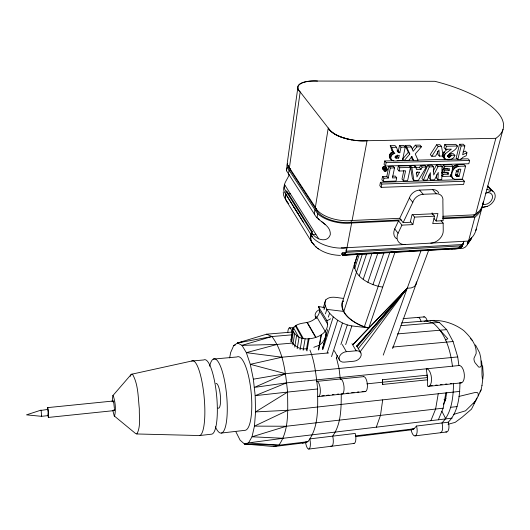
<?xml version="1.0" encoding="UTF-8"?>
<svg xmlns="http://www.w3.org/2000/svg" width="530" height="530" viewBox="0 0 530 530"><rect width="100%" height="100%" fill="white"/><g stroke="black" fill="none" stroke-linecap="round" stroke-linejoin="round"><path stroke-width="0.79" d="M427.445 377.579L427.558 386.204A8.838 3.922 83.1 0 0 431.466 378.062A8.838 3.922 83.1 0 0 426.292 368.827L427.445 377.579L366.873 383.852M112.128 401.806L112.824 395.678L131.307 374.299L191.674 361.043L203.706 359.963A37.425 8.672 84.7 0 1 216.425 393.565A37.425 8.672 84.7 0 1 211.801 434.15L199.651 435.547L136.873 433.971L135.581 433.533L114.235 415.931L112.784 410.339M114.407 408.597L113.645 401.78A4.83 0.676 85.2 0 0 112.943 401.535M453.514 383.283C453.309 396.963 451.898 412.724 441.94 422.973L442.113 423.47A7.089 3.16 81.5 0 1 440.384 432.752M413.526 429.154L411.088 429.452L414.003 428.803L416.474 426.041L448.241 422.211C458.271 412.042 459.762 396.268 459.967 382.594M433.275 171.23L436.442 164.976L440.437 164.863L441.98 166.539L441.788 179.544L437.952 179.67L436.422 177.967L436.568 174.741M448.002 424.311L455.184 422.35L461.955 417.349L471.475 409.18L478.179 395.943L478.245 393.956L477.636 392.717L475.456 392.425L458.927 396.44M437.952 179.67L438.29 172.402L434.534 179.783L430.691 179.909L429.181 178.199L429.022 174.98M452.845 178.411C450.705 176 452.024 172.349 453.283 169.832C455.78 165.532 461.431 166.261 465.592 166.162L462.326 179.147L454.853 179.279L452.845 178.411L450.672 175.96L451.282 176.722M478.179 395.943L481.094 389.875L481.989 385.363M384.568 167.102L385.098 167.082L386.516 168.798L386.171 170.481L384.747 170.329L385.231 169.573L383.415 167.129L384.018 167.116M390.968 158.947C387.377 157.231 390.159 151.905 393.452 151.666L391.915 150.48L390.239 145.71L395.055 145.611L396.513 147.28L398.189 152.09L399.819 152.753L400.985 147.188L399.514 145.518L398.355 151.07L399.819 152.753M399.514 145.518L403.767 145.432L405.251 147.101L402.369 160.716C399.295 160.073 390.179 163.313 390.789 157.264C391.18 155.257 392.929 153.733 394.903 153.349L392.452 151.189M235.996 432.01L240.11 440.165L244.423 443.974L273.851 446.558L278.893 445.207C289.585 429.909 287.571 409.803 287.604 392.074C285.445 373.06 283.841 352.324 271.916 336.53L266.636 334.185L237.625 342.956L233.737 345.507L230.649 352.556L229.629 357.922M444.034 157.085L445.399 153.64L451.394 149.162L445.631 149.294L444.054 147.645L444.776 144.591L455.813 144.365L457.423 145.995C456.184 151.076 449.294 151.792 447.81 156.343L449.049 157.218L450.301 156.741L451.282 155.151L454.873 155.363C453.442 161.08 443.709 161.425 442.464 155.429L444.034 157.085L444.802 158.841M290.818 341.983L292.924 328.315C295.873 323.737 302.166 323.34 306.996 322.459C313.853 321.332 322.763 314.244 318.431 306.671L318.881 306.671A12.588 7.056 10.1 0 1 324.42 307.837M481.982 385.469L483.267 374.856L482.625 365.786M41.042 410.412L47.839 409.405L48.343 415.58L41.572 416.328L26.5 414.858L41.128 410.087L41.572 416.328L41.426 415.811M297.867 87.496L287.286 162.843A24.016 10.487 8.8 0 0 289.4 167.778L315.37 207.336A25.791 12.071 9.8 0 0 352.106 220.493L399.766 218.287L403.138 222.607L410.28 222.269L411.976 214.743L437.939 213.57L436.137 221.03L443.113 220.692L442.875 201.095A9.586 7.261 -39.8 0 0 436.263 193.768L432.639 189.614L419.581 190.091A9.547 7.321 -39.5 0 0 409.332 198.094L399.766 218.287M289.181 174.516C287.644 179.895 280.82 185.705 286.067 191.191L311.454 231.723C313.952 238.997 327.262 244.091 330.303 234.624C330.919 224.389 318.146 221.997 314.29 213.974L286.558 170.819L287.114 166.857A23.976 10.521 8.8 0 1 287.313 163.697M288.492 174.145L289.055 170.183L287.114 166.857M289.4 167.778L300.185 91.955A25.135 9.335 8.7 0 1 317.496 81.044L434.812 81.302A90.093 33.562 10.7 0 1 495.822 138.323L475.503 214.782L442.795 216.3M401.409 219.89L347.554 222.501A24.234 11.395 9.8 0 1 317.477 211.682L290.387 170.137L290.619 168.527M382.7 399.858L380.467 415.401L376.307 427.173M461.272 247.265L457.456 247.934L344.354 254.466A12.521 4.359 88.2 0 1 342.393 255.334C346.01 255.407 346.488 250.511 346.984 247.828L351.635 223.017L398.573 220.805L401.932 225.137L412.85 224.607L414.546 217.115L412.525 214.604M113.188 401.753L113.665 401.859L113.804 401.29M291.063 339.922L292.924 328.315M293.262 329.514L293.633 327.209M307.387 348.541C301.312 350.038 294.733 347.124 291.745 341.625L293.368 331.575L292.772 329.812M292.812 344.984L294.673 333.496L293.368 331.575M314.29 213.974L314.959 209.847L289.055 170.183M315.37 207.336L328.249 128.041L300.185 91.955A24.672 9.162 8.7 0 1 317.496 81.044M311.885 233.763L312.243 231.59L286.856 191.078L286.067 191.191L285.683 193.894A11.667 9.606 -33.4 0 0 287.558 202.48M316.39 209.8L316.595 208.548M294.713 347.11L296.621 335.45L294.673 333.496M317.033 217.837L317.715 213.676L314.959 209.847M297.184 348.733L299.092 337.239L296.621 335.45M300.066 349.826L301.987 338.392L299.092 337.239M303.173 350.303L305.134 338.802C315.403 339.657 330.793 333.251 326.904 320.59L318.431 306.671M306.3 350.224L308.301 338.604M306.976 350.926L309.123 338.485M438.237 393.757L435.614 409.047L430.883 420.668M416.381 281.867L415.904 284.63L392.624 348.561M318.769 307.334L318.881 306.671M438.363 419.78L443.166 408.173L445.843 392.922M445.26 401.025L446.79 392.319M313.959 244.396A12.455 9.871 -32.8 0 1 310.567 236.188L311.454 231.723L312.243 231.59M318.404 349.913L321.067 335.185M318.709 349.853L321.399 335.013M351.065 222.249L351.417 220.354M352.106 220.493L367.058 140.722L495.822 138.323M113.758 410.386A4.83 0.676 85.2 0 0 114.261 410.121L114.347 409.372L113.95 410.107M380.441 182.32L379.778 185.606L381.163 187.355L463.571 184.466L464.379 181.26L462.796 179.577L380.441 182.32L381.825 184.062L381.163 187.355M393.797 160.729L384.727 160.961L384.045 164.34L385.462 166.049L468.818 163.743L469.653 160.457L468.03 158.808L460.603 159M382.547 176.464L383.952 178.199L388.238 178.067L386.834 176.331L382.547 176.464L381.892 179.736L383.283 181.472L396.016 181.055L396.705 177.795L395.274 176.066L392.432 176.159M385.462 166.049L386.145 162.67L384.727 160.961M383.283 181.472L383.952 178.199M385.78 169.819C384.647 170.773 386.476 169.004 384.84 168.672M386.834 176.331L388.881 166.294L393.088 166.181L394.519 167.891L392.438 177.928L396.705 177.795M388.238 178.067L390.305 168.01L388.881 166.294M288.724 203.494A11.673 9.441 -36.6 0 1 285.445 195.623L285.683 193.894A23.625 10.852 8.8 0 1 284.901 185.739M398.706 158.092L395.89 158.072L395.108 157.403L395.917 155.74L399.282 155.33L398.706 158.092L397.248 156.403L397.54 155.025M398.315 166.036L397.626 169.315L399.07 171.031L405.596 170.839L403.449 180.81L407.59 180.67L410.472 167.434L409.001 165.738L398.315 166.036L399.766 167.738L410.472 167.434M399.07 171.031L399.766 167.738M403.807 170.66L402.005 179.08L403.449 180.81M482.843 202.957A85.873 37.782 11.2 0 1 474.86 217.207L468.52 241.057C468.195 245.032 464.923 248.901 460.683 248.464M445.631 149.294L446.359 146.234L444.776 144.591M441.583 175.324L442.61 176.45L450.712 176.192L453.104 166.393L451.527 164.724L443.252 164.949L442.722 167.182L444.279 168.865L449.519 168.712L449.056 170.647L444.332 170.792L442.782 169.11L442.305 171.11L443.849 172.793L448.572 172.648L448.194 174.204L443.113 174.363L441.569 172.674L446.638 172.522L448.194 174.204M432.314 214.544L432.666 213.053M444.279 168.865L444.809 166.625L443.252 164.949M442.61 176.45L443.113 174.363M443.849 172.793L444.332 170.792M431.897 213.08L434.514 216.194L432.725 223.633L443.146 223.13L443.239 230.921A11.223 8.367 -38.1 0 1 430.791 243.171M466.93 152.733L462.63 154.76L464.843 145.843L463.213 144.213L459.523 144.292L456.211 157.854L457.801 159.504L460.808 159.431L462.935 157.291L466.175 155.76L466.93 152.733L465.307 151.096L463.021 151.958M457.801 159.504L461.14 145.916L459.523 144.292M459.073 176.351C453.203 177.722 456.184 167.5 460.842 169.249L459.073 176.351L457.496 174.668L458.861 169.156M327.626 329.693L322.399 349.356M286.717 167.937L286.558 170.819M442.524 217.963L473.694 216.498L474.171 214.683M475.841 230.523L482.154 207.011M482.797 204.62L503.023 129.353M384.826 168.851L385.429 168.832L385.8 169.501L385.986 168.818L386.516 168.798M322.425 348.906L326.805 332.999L325.791 335.232M357.73 254.181L342.446 302.02C339.617 315.264 357.28 325.427 368.27 327.838M394.989 252.167L382.713 287.068C371.47 285.822 351.86 276.461 354.921 262.714M323.207 307.95L325.764 299.901C330.501 295.157 337.988 298.065 343.685 298.416M324.042 309.646L325.261 305.717L324.897 302.491L325.764 299.901M325.447 313.873L326.851 309.361L325.261 305.717M328.342 317.125L329.581 313.177L326.851 309.361L343.798 311.441L362.281 254.294M323.008 349.21L333.271 316.894L329.581 313.177M327.156 353.007L337.67 320.252L333.271 316.894M331.548 356.63L342.466 323.008L337.67 320.252M342.625 255.334L459.106 248.596C462.206 247.735 463.207 244.111 463.79 241.322A12.031 5.856 87.5 0 1 457.297 248.331L454.826 248.471M336.285 358.552L337.305 355.425M340.896 344.487L347.309 324.943L351.854 325.937L368.794 327.898L407.225 288.234L421.019 250.663M354.106 265.371L357.737 254.373M354.59 268.577L359.267 254.44M345.679 344.579L351.854 325.937M359.294 275.766L366.594 253.969M363.229 279.244L371.967 253.393M343.274 300.98L342.274 301.855C339.127 314.144 354.59 323.287 364.309 326.924L389.683 252.83M367.88 282.318L377.976 252.764M353.059 344.427L368.794 327.898L382.713 287.068M372.921 284.756L384.124 252.287M383.243 355.113L407.225 288.234L411.167 287.942L414.129 286.71L415.904 284.63L428.783 249.968M471.779 237.526L471.177 239.017L467.904 242.561L468.513 241.064L473.151 236.049A84.595 38.948 11.3 0 0 476.205 229.079M345.454 252.479L344.354 254.466L341.479 254.526L342.406 252.538L462.319 245.807M467.904 242.561L468.513 241.064L343.433 247.888A28.083 13.754 9.9 0 1 341.247 247.808M470.408 239.017L468.03 243.137M443.371 404.728L446.008 398.348M441.98 166.539L437.985 166.652L433.739 175.006L433.348 166.784L431.817 165.102L427.803 165.214L421.906 178.438L423.397 180.147L427.253 180.021L430.34 172.654L430.691 179.909M423.397 180.147L429.326 166.904L433.348 166.784M396.612 238.811A11.216 8.526 -37.1 0 1 394.751 228.881L398.573 220.805M449.049 157.218L447.472 155.562L448.725 155.085L449.698 153.501L453.283 153.713L454.873 155.363M405.258 244.588A11.289 8.546 -37 0 1 398.063 233.246L401.932 225.137M403.138 222.607L412.804 202.321A9.613 7.34 -39.3 0 1 423.132 194.272L436.263 193.768M476.947 398.017L473.807 403.741M481.094 389.875L480.014 391.948M415.626 167.732L419.528 167.619L420.668 165.413L424.868 165.294L426.378 166.983L418.402 180.313L413.923 180.465L412.453 178.743L410.319 165.698L414.659 165.579L416.149 167.275L416.335 169.454L421.025 169.315L422.171 167.102L426.378 166.983M130.261 376.307L131.307 374.299L132.56 374.286C138.403 384.628 138.052 397.321 139.337 408.855C139.039 417.09 140.98 426.484 136.873 433.971M416.209 173.913L417.282 171.866M467.341 243.88L471.177 239.017M436.627 144.756L430.274 154.614L431.811 156.284L435.554 156.191L438.939 149.964L439.37 156.098L443.206 156.005L441.49 146.333L439.92 144.69L436.627 144.756L438.191 146.406L441.49 146.333M431.811 156.284L438.191 146.406M291.791 337.63L291.162 339.849L291.745 341.625M302.392 443.087L307.864 441.689C319.325 426.915 317.583 406.609 317.629 388.96C316.198 375.823 314.906 362.368 309.931 350.012M446.982 149.48L443.027 153.143L444.597 154.8M360.029 351.947L407.225 288.234L353.298 344.301M358.214 348.707L407.225 288.234L356.657 346.09M412.181 148.996L415.288 145.2L419.972 145.101L421.489 146.757L415.255 153.952L418.071 160.312L413.473 160.431L411.989 158.748L411.24 156.701M421.489 146.757L416.799 146.856L413.161 151.302L411.412 146.969L409.915 145.306L405.178 145.405L408.325 152.335L409.809 154.011L404.171 160.669L402.701 158.98L408.325 152.335M475.794 400.7L465.552 410.81L453.759 414.334M357.187 346.68L407.225 288.234L356.875 346.189M346.322 251.194L462.08 244.542L463.386 243.078M467.195 243.853L470.382 240.395M473.694 216.498L478.1 211.914M468.281 242.72L469.408 241.64M342.446 302.02L343.413 301.126M465.592 166.162L463.988 164.499L456.886 164.784L453.501 166.181L455.078 167.851M319.577 345.07L322.425 342.579L324.188 339.863A11.865 6.532 -51.8 0 0 325.659 332.131L316.648 316.814M317.629 388.96L287.604 392.074L255.559 411.909L254.453 426.127L252.008 436.793L248.53 442.888L244.423 443.974L278.893 445.207L307.864 441.689M319.245 345.242L313.786 347.316M487.189 192.734L491.628 190.555L492.94 191.264A9.825 7.201 -41.5 0 1 494.636 199.088A9.825 7.201 -41.5 0 1 487.342 206.329L481.777 207.561L487.342 206.329M445.472 339.902L447.797 338.783L440.655 330.852M459.848 391.385L287.883 410.28L254.453 426.127L286.352 426.246L443.166 408.173M460.689 245.9L462.716 244.946M424.086 321.571L425.451 320.948L432.977 322.949C445.73 333.416 450.434 350.429 452.441 366.197M430.274 321.054L431.658 320.425C443.146 319.888 454.581 323.691 463.743 330.581C470.017 336.643 476.821 344.261 476.132 353.589L474.025 358.141A3.783 1.676 71.9 0 0 475.052 362.712L478.663 367.071L480.127 367.144L481.3 365.819L480.75 357.704L479.617 352.821L475.45 344.904M460.159 382.72A8.738 4.147 82.8 0 0 464.326 374.644A8.738 4.147 82.8 0 0 458.9 365.548L286.571 382.865L255.188 395.658L255.559 411.909L287.883 410.28M326.904 320.59L329.269 319.656A12.588 7.056 10.1 0 0 330.528 318.788M286.352 426.246L252.008 436.793L283.225 438.27L452.136 418.137M292.116 334.827L271.916 336.53L241.971 345.355L237.625 342.956L242.323 341.87M233.737 345.507L235.3 345.057M462.034 246.251L459.152 247.04L461.617 246.894M277.21 344.401L246.351 352.662L241.971 345.355L277.21 344.401L291.944 343.115M281.927 357.2L250.292 364.322L246.351 352.662L281.927 357.2L328.646 352.92M237.625 342.956L271.916 336.53M287.604 392.074L255.188 395.658L253.36 379.182L285.537 373.683L457.728 356.928L458.9 365.548M286.571 382.865L254.274 387.41L285.537 373.683L250.292 364.322L253.36 379.182M283.225 438.27L248.53 442.888L278.893 445.207M308.785 449.062L354.014 443.458M415.023 435.892L446.651 431.97M355.484 435.905L414.003 428.803M273.851 446.558L306.419 442.596M355.643 436.607L411.512 429.81M455.542 248.563L460.444 248M221.454 433.036L245.324 430.294A37.007 9.772 84.5 0 0 250.902 390.06A37.007 9.772 84.5 0 0 236.897 356.968L213.265 359.101M450.679 407.312L457.079 406.57M444.034 399.686L445.525 399.521M430.645 385.727L432.275 385.548M435.547 385.204L437.177 385.025M440.443 384.681L442.08 384.502M445.346 384.157L446.975 383.985M450.242 383.634L451.878 383.462M428.604 386.343L461.266 382.859M321.77 395.87L324.201 395.612M326.639 395.353L329.077 395.089M332.323 394.744L333.953 394.572M337.199 394.227L338.822 394.055M342.062 393.71L343.659 393.545M346.852 393.207L348.455 393.035M351.648 392.697L354.047 392.438M357.246 392.101L358.843 391.928M362.036 391.591L363.64 391.425M318.603 396.559L365.435 391.577M114.261 410.121L114.632 410.439M48.409 417.428L113.957 410.624M427.286 375.167L382.402 379.738L382.713 384.442L427.591 379.798L427.127 375.141M47.707 407.61L113.248 401.011M316.748 381.388L363.5 376.664M392.518 347.07L453.07 341.519L457.728 356.928M346.362 351.688L356.16 350.794A6.579 4.717 -29.8 0 1 361.149 355.431A6.579 4.717 -29.8 0 1 354 361.208L344.268 362.136A6.599 4.75 -29.3 0 1 339.187 357.485A6.599 4.75 -29.3 0 1 346.362 351.688L342.287 344.566M346.541 247.835L343.447 248.113A25.347 12.455 9.9 0 1 310.951 234.525L285.776 194.026M397.434 333.926L446.671 329.633L453.07 341.519M454.528 248.868L459.576 248.444M266.636 334.185L292.832 331.999M401.627 322.929L431.658 320.425L439.264 322.419L446.671 329.633M400.978 325.652L439.264 322.419M289.234 327.951L294.163 327.547M403.091 318.629L424.411 316.887M244.423 443.974L246.039 443.875M288.075 193.894L290.394 193.755M345.196 254.837L348.488 254.645M355.087 254.261L357.558 254.122M364.156 253.737L366.627 253.592M373.219 253.207L375.691 253.068M381.461 252.731L384.76 252.538M390.531 252.201L393.83 252.015M400.422 251.631L402.893 251.485M409.491 251.101L411.962 250.962M418.561 250.577L421.032 250.432M427.624 250.047L430.095 249.908M436.693 249.524L439.165 249.378M445.763 248.994L448.234 248.855M344.056 255.049L459.994 248.305M462.08 244.542L462.928 244.489M451.573 248.987L458.669 248.603M310.951 234.525L311.355 234.505M312.594 234.445L315.893 234.28M414.546 217.115L434.514 216.194M442.841 218.718L474.86 217.207M381.825 184.062L464.379 181.26M457.37 176.357L455.793 174.675L457.496 174.668M390.305 168.01L394.519 167.891M410.319 165.698L411.797 167.4L416.149 167.275M444.809 166.625L453.104 166.393M442.782 169.11L447.492 168.971L449.056 170.647M386.145 162.67L469.653 160.457M397.096 160.643L413.592 160.219M417.719 160.113L457.304 159.086M404.171 160.669L408.749 160.55L411.982 156.337L413.473 160.431M397.248 156.403L395.393 156.449L396.844 158.139M390.239 145.71L391.683 147.386L396.513 147.28M400.985 147.188L405.251 147.101M405.178 145.405L406.662 147.068L411.412 146.969M446.359 146.234L457.423 145.995M461.14 145.916L464.843 145.843M398.911 152.693L397.454 151.017L398.355 151.07M341.963 253.665L345.335 253.598M346.719 249.55L346.269 249.557L345.904 251.121L346.348 251.114M459.106 248.596L457.297 248.325M340.452 255.394C332.403 255.228 324.128 253.088 317.602 248.239M112.824 395.678L113.195 395.685C115.401 402.018 116.057 409.445 114.612 415.997L114.235 415.931M363.408 376.658L364.163 376.697A7.539 2.882 83.6 0 1 367.416 385.297A7.539 2.882 83.6 0 1 364.673 391.511L364.435 391.339M340.22 379.003L340.942 379.043A7.599 2.736 83.7 0 1 344.01 386.748A7.599 2.736 83.7 0 1 342.208 394.048M316.662 381.381L317.344 381.428A7.665 2.584 83.9 0 1 320.332 390.206A7.665 2.584 83.9 0 1 317.921 396.48L317.709 396.301M301.987 338.392L305.134 338.802M351.734 139.913L349.707 139.509M382.402 379.738L382.713 384.442M364.309 326.924L368.794 327.898M348.442 139.231C342.062 137.648 335.404 135.468 330.475 130.93M486.904 189.455L491.628 190.555L487.607 186.414M342.466 323.008L347.309 324.943M386.33 168.089L386.701 168.262A1.895 1.504 -40 0 1 386.132 171.097A1.895 1.504 -40 0 1 383.753 169.978A1.895 1.504 -40 0 1 386.33 168.089L384.919 166.374A1.895 1.504 -40.1 0 0 382.388 167.964A1.895 1.504 -40.1 0 0 384.124 169.613M114.52 410.041L114.4 409.412M443.239 157.178L445.631 159.378M325.115 224.362L321.77 221.726M314.025 245.085L316.655 247.49M315.635 246.695L318.503 248.941M470.448 338.564L472.164 340.313M329.991 130.44L329.17 129.486M487.766 185.937L492.94 191.264M449.698 153.501L451.282 155.151M449.241 154.462L450.825 156.118M448.725 155.085L450.301 156.741M448.135 155.436L449.712 157.092M456.886 164.784L458.476 166.453M443.829 151.991L445.399 153.64M447.406 156.019L448.453 157.125M455.561 165.088L457.145 166.758M454.535 165.506L456.111 167.175M442.57 154.343L444.133 155.999M442.696 156.396L444.266 158.053M452.534 167.076L454.111 168.752M452.236 168.712L453.283 169.832M439.37 156.098L437.813 154.435L437.594 151.375M456.502 174.701L458.079 176.384M455.747 175.112L456.794 176.238M455.303 174.893L456.35 176.013M450.672 174.483L451.712 175.602M450.818 175.582L451.858 176.702M436.442 164.976L437.985 166.652M415.288 145.2L416.799 146.856M427.803 165.214L429.326 166.904M420.668 165.413L422.171 167.102M419.528 167.619L421.025 169.315M397.984 151.083L399.448 152.759M397.01 150.792L398.474 152.468M391.915 150.48L393.896 152.872M392.558 151.924L394.002 153.614M391.849 152.243L393.3 153.925M394.923 156.946L395.89 158.072M390.968 152.845L392.412 154.535M390.239 153.607L391.677 155.297M389.689 154.515L391.127 156.204M419.581 190.091L423.132 194.272M389.351 155.568L390.789 157.264M389.272 156.767L390.703 158.463M391.445 159.517L392.399 160.643M389.543 157.755L391.557 160.192M441.092 220.699L443.146 223.13M434.05 218.526L436.137 221.03M386.701 168.262L385.283 166.546A1.895 1.504 -40.1 0 1 385.827 167.573M409.332 198.094L412.804 202.321M384.859 168.355L385.8 169.501M383.985 168.573L384.926 169.719M383.892 168.672L384.833 169.819M383.826 168.785L384.767 169.931M383.786 168.911L384.72 170.057M383.773 169.057L384.714 170.209M383.806 169.183L384.747 170.329M410.339 221.441L412.85 224.607M394.751 228.881L398.063 233.246M311.322 235.022L312.389 236.433M290.387 170.137L289.181 168.507A22.565 9.904 8.8 0 1 288.346 165.413M318.272 218.406L319.173 219.791M293.746 206.852L298.589 214.458M284.405 184.341L318.735 238.858M285.756 194.119L303.22 222.09M286.69 201.42L311.812 242.223M319.683 310.984L327.712 324.247M356.697 345.832L360.884 352.92M352.006 343.698L356.16 350.794M307.294 322.406L315.873 337.212M306.996 322.459L315.569 337.265M296.005 325.48L303.405 338.637M295.349 325.837L302.458 338.504M315.489 316.973L316.291 318.411M334.291 350.708L339.492 360.042M293.401 327.626L298.595 336.947M441.927 411.32L445.796 418.892M393.366 152.163L391.683 147.386M48.283 415.633L47.945 413.91M406.662 147.068L409.809 154.011M284.736 198.319L283.603 195.192L283.239 191.966M448.241 422.211L448.413 422.715A7.075 3.193 81.4 0 1 448.599 429.618A7.075 3.193 81.4 0 1 445.796 431.837M416.474 426.041L416.64 426.544A7.155 3.014 81.8 0 1 415.778 435.541A7.155 3.014 81.8 0 1 411.399 431.029L411.042 429.22M482.545 378.287L482.777 378.87L482.406 378.652C481.379 372.789 482.598 366.892 481.492 360.917M336.418 357.71L339.054 368.476L340.313 379.003M305.525 442.033L305.843 443.915A7.42 2.378 83 0 0 309.381 448.718A7.42 2.378 83 0 0 309.904 439.43L309.765 438.9L355.199 433.427L355.352 433.944A7.307 2.657 82.5 0 1 355.603 441.073A7.307 2.657 82.5 0 1 353.298 443.292M411.797 167.4L413.923 180.465M414.659 165.579L414.785 167.029M341.26 393.797C341.207 408.06 341.247 424.126 332.661 436.144L332.807 436.667A7.367 2.517 82.8 0 1 333.072 443.849A7.367 2.517 82.8 0 1 330.899 446.068M316.231 317.954A6.234 4.684 -29.4 0 1 318.848 309.858M423.616 316.947A6.784 3.041 84.7 0 1 427.193 320.822M287.816 332.389A7.115 2.259 85.2 0 1 289.532 327.865A7.115 2.259 85.2 0 1 291.977 332.091M191.674 361.043A37.57 8.268 84.8 0 1 203.924 394.843A37.57 8.268 84.8 0 1 199.651 435.547M417.501 317.45A6.804 3.008 84.7 0 1 421.039 321.332M209.628 366.203A37.305 8.99 84.6 0 1 222.004 370.53A37.305 8.99 84.6 0 1 226.674 420.045A37.305 8.99 84.6 0 1 215.332 426.716M215.975 383.541A12.429 2.994 84.6 0 1 220.42 396.334A12.429 2.994 84.6 0 1 217.903 408.02M47.534 409.816A4.936 0.378 85.6 0 1 48.005 408.676A4.936 0.378 85.6 0 1 48.594 415.917A4.936 0.378 85.6 0 1 48.018 415.772M351.635 223.017A25.751 12.104 9.8 0 1 317.715 213.676M485.573 193.205A6.91 5.061 -41.5 0 1 492.363 198.306A6.91 5.061 -41.5 0 1 482.684 204.189M483.426 201.4A86.006 37.663 11.2 0 1 475.503 214.782M456.005 170.693A84.436 37.146 11.2 0 1 457.96 171.886M432.639 189.614A9.52 7.241 -40 0 1 438.82 193.125M468.52 241.057A15.271 11.123 71.2 0 1 467.884 242.455M314.197 244.721A12.442 9.533 -37.7 0 1 311.335 235.022M383.428 169.255A1.491 1.186 -40.1 0 1 382.779 167.858A1.491 1.186 -40.1 0 1 384.29 166.672A1.491 1.186 -40.1 0 1 385.456 167.666M419.488 172.204L416.971 176.987L416.553 172.29L419.488 172.204M355.199 140.45C345.593 138.774 334.125 136.634 328.249 128.041L329.448 129.79A27.09 10.819 9.6 0 0 367.058 140.722A26.613 10.633 9.6 0 1 355.199 140.45M385.529 170.991A1.497 1.186 -40 0 0 386.668 168.785A1.497 1.186 -40 0 0 384.29 169.348A1.497 1.186 -40 0 0 385.529 170.991"/></g></svg>
